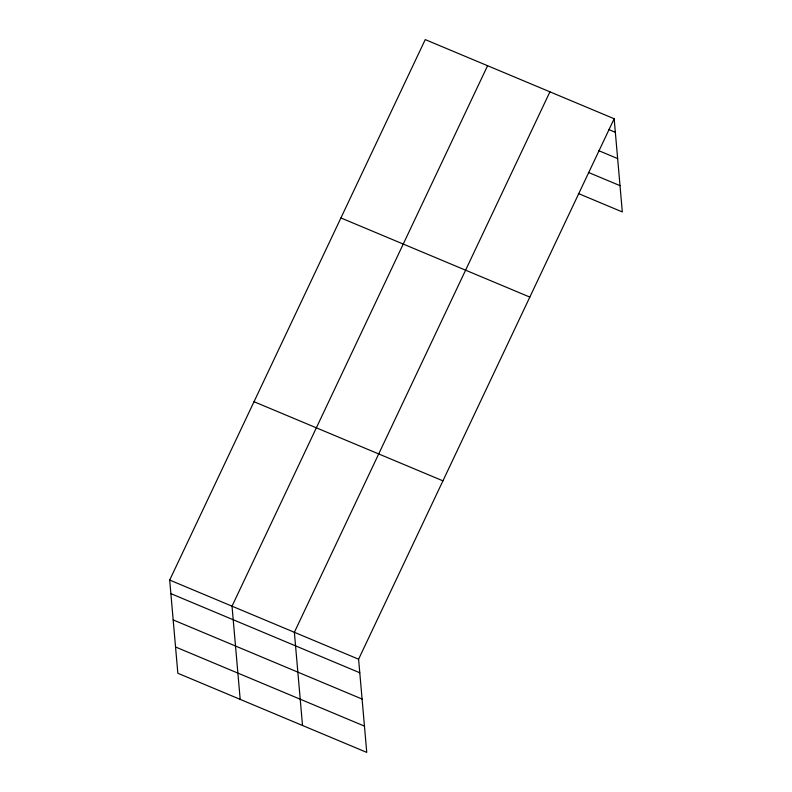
<?xml version="1.0" encoding="UTF-8"?>
<svg xmlns="http://www.w3.org/2000/svg" width="792" height="792" viewBox="0 0 792 792"><rect width="100%" height="100%" fill="white"/><g stroke="black" fill="none" stroke-linecap="round" stroke-linejoin="round"><path stroke-width="1.19" d="M614.156 118.741L358.598 659.201L366.755 752.4L177.844 673.259L169.686 580.061L425.245 39.6L614.156 118.741L622.314 211.939L578.368 193.525M487.585 65.716L232.026 606.177L240.184 699.376M549.925 91.832L294.367 632.293L302.524 725.492M608.583 129.472L615.344 132.304M598.485 150.559L617.641 158.578M588.456 172.438L620.007 185.655M340.916 217.948L529.818 297.089M254.024 401.712L442.936 480.843M169.686 580.061L358.598 659.201M170.874 593.634L359.786 672.764M173.181 619.908L362.083 699.049M175.547 646.985L364.459 726.125"/></g></svg>
